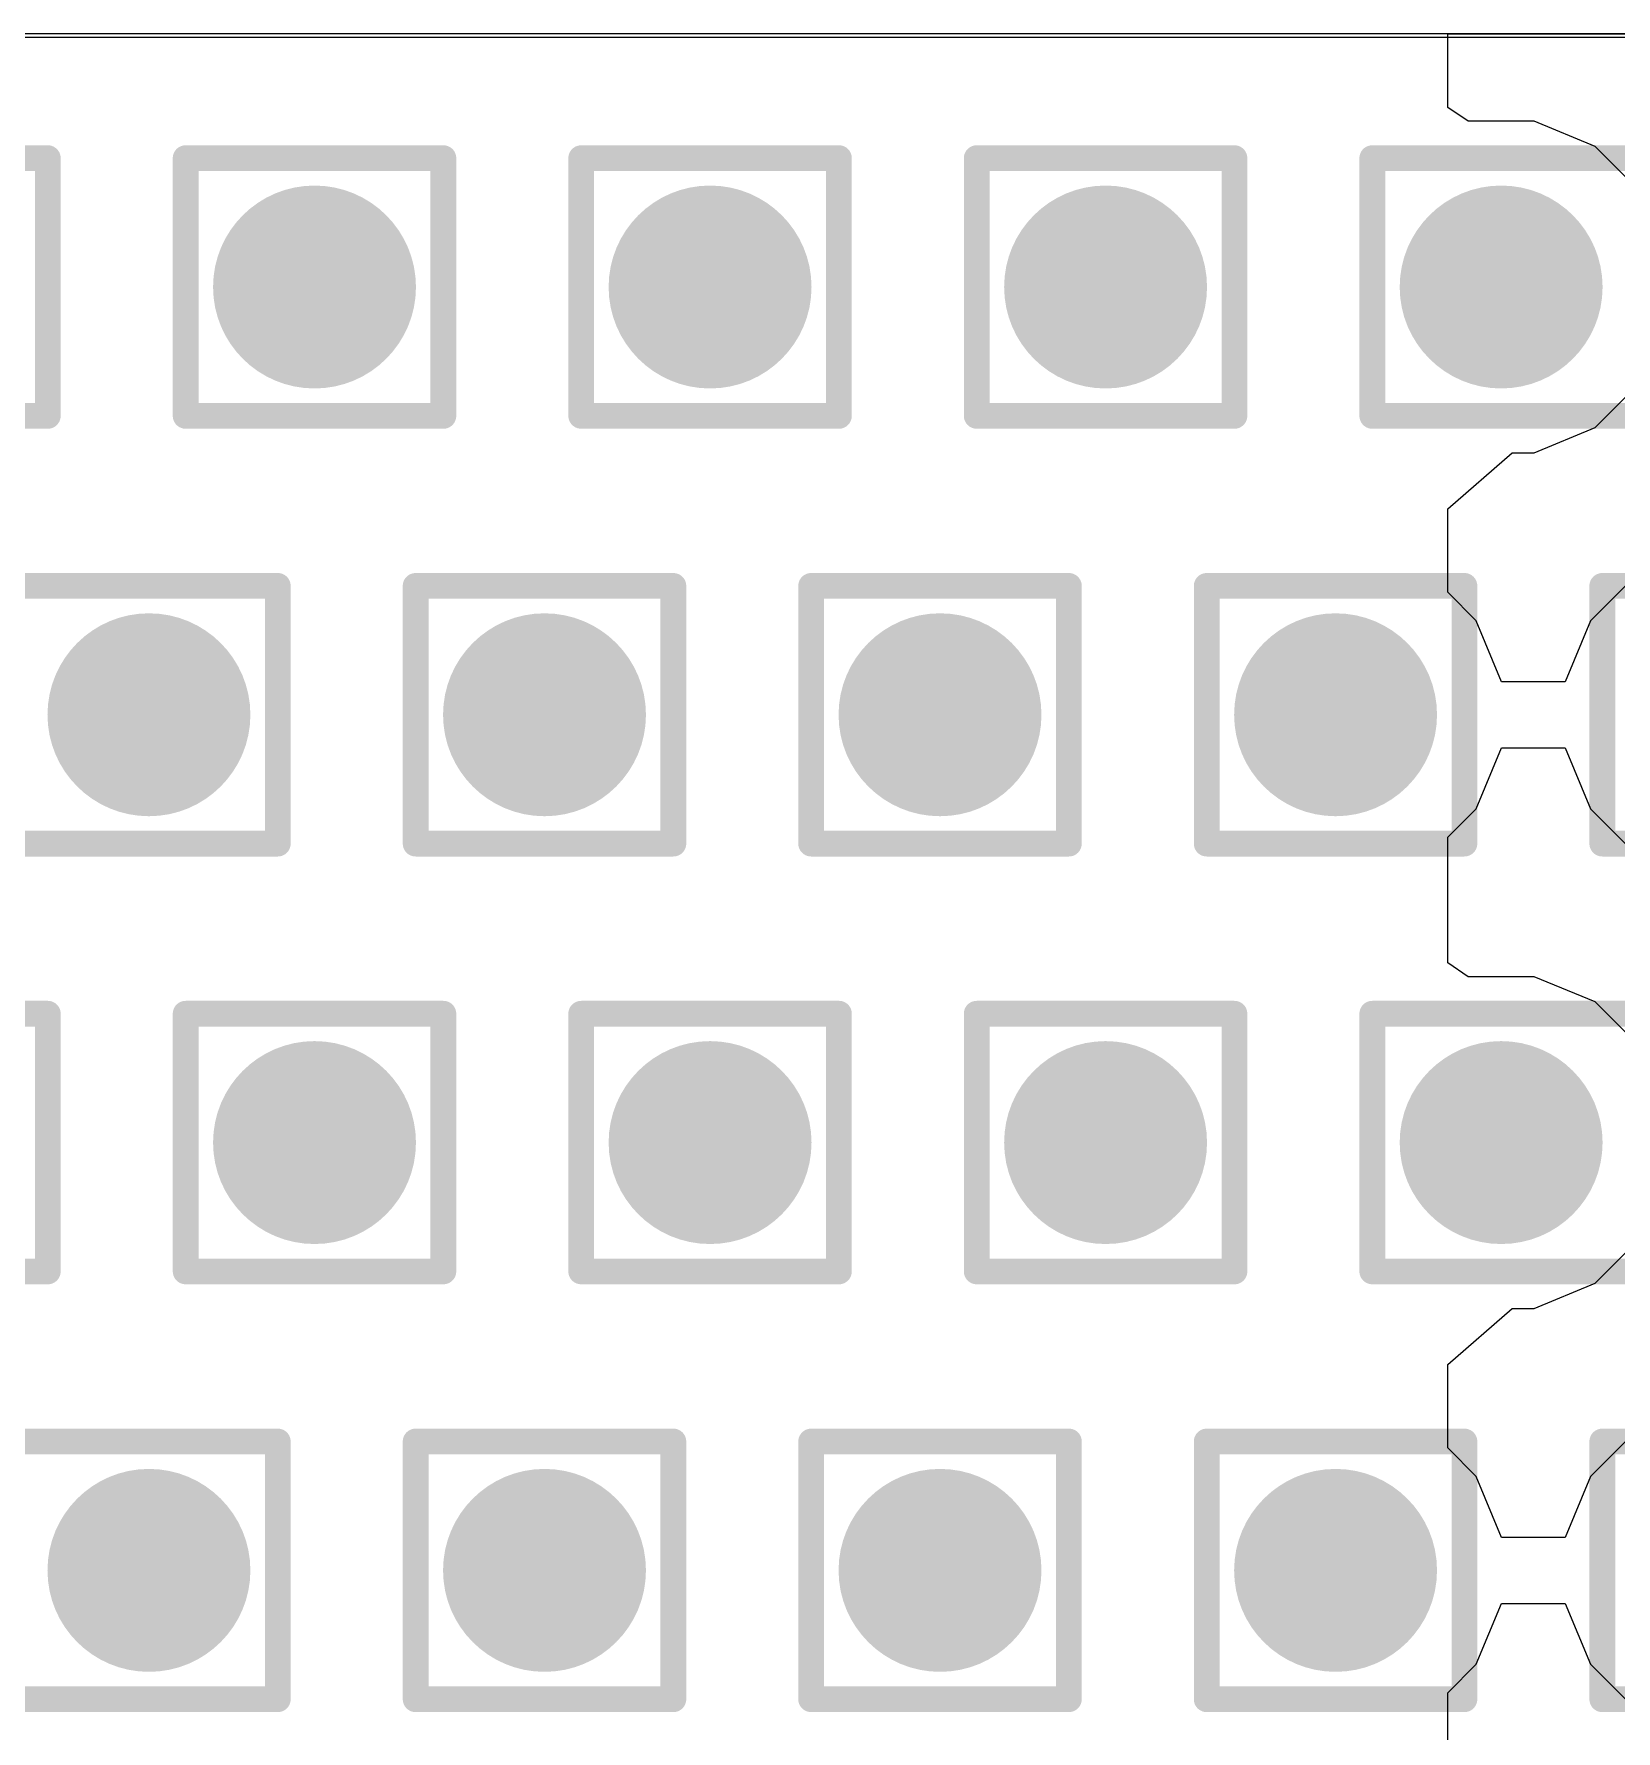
# Model space of a CAD drawing. Header units: inches. Extents: x -12 to 5355, y -7 to 5366.
# Drawn here: x 12.58 to 15.699, y 59.018 to 62.363 of the extents above; entities that cross this region are included whole.
import ezdxf

# ---------------------------------------------------------------- set-up
doc = ezdxf.new("R2010")
doc.units = ezdxf.units.IN
for name, color, linetype in [('BOTTOM LAYER', 5, 'Continuous'), ('Drill Drawing', 1, 'Continuous'), ('GROUND1', 16, 'Continuous'), ('GROUND2', 156, 'Continuous'), ('Multi-Layer', 9, 'Continuous'), ('POWER', 76, 'Continuous'), ('SIGNAL', 90, 'Continuous'), ('TOP LAYER', 1, 'Continuous'), ('Via Holes', 16, 'Continuous')]:
    doc.layers.add(name, color=color, linetype=linetype)

# ---------------------------------------------------------------- blocks, each defined once
blk = doc.blocks.new('FR01_S4_210_DF_41')
at = {"layer": 'Multi-Layer'}
blk.add_line((15.3999, -10.4999), (-19.0246, -10.5), dxfattribs=at)

msp = doc.modelspace()

# ---------------------------------------------------------------- hatches: boundary and pattern name
at = {"layer": 'BOTTOM LAYER'}
h = msp.add_hatch(color=5, dxfattribs=at)
edge = h.paths.add_edge_path()
edge.add_arc((13.1331, 61.8642), 0.2, 0, 360)
h = msp.add_hatch(color=5, dxfattribs=at)
edge = h.paths.add_edge_path()
edge.add_arc((13.9129, 61.8642), 0.2, 0, 360)
h = msp.add_hatch(color=5, dxfattribs=at)
edge = h.paths.add_edge_path()
edge.add_arc((14.6926, 61.8642), 0.2, 0, 360)
h = msp.add_hatch(color=5, dxfattribs=at)
edge = h.paths.add_edge_path()
edge.add_arc((15.4724, 61.8642), 0.2, 0, 360)
h = msp.add_hatch(color=5, dxfattribs=at)
edge = h.paths.add_edge_path()
edge.add_arc((12.8067, 61.021), 0.2, 0, 360)
h = msp.add_hatch(color=5, dxfattribs=at)
edge = h.paths.add_edge_path()
edge.add_arc((13.5865, 61.021), 0.2, 0, 360)
h = msp.add_hatch(color=5, dxfattribs=at)
edge = h.paths.add_edge_path()
edge.add_arc((14.3662, 61.021), 0.2, 0, 360)
h = msp.add_hatch(color=5, dxfattribs=at)
edge = h.paths.add_edge_path()
edge.add_arc((15.146, 61.021), 0.2, 0, 360)
h = msp.add_hatch(color=5, dxfattribs=at)
edge = h.paths.add_edge_path()
edge.add_arc((13.1331, 60.1777), 0.2, 0, 360)
h = msp.add_hatch(color=5, dxfattribs=at)
edge = h.paths.add_edge_path()
edge.add_arc((13.9129, 60.1777), 0.2, 0, 360)
h = msp.add_hatch(color=5, dxfattribs=at)
edge = h.paths.add_edge_path()
edge.add_arc((14.6926, 60.1777), 0.2, 0, 360)
h = msp.add_hatch(color=5, dxfattribs=at)
edge = h.paths.add_edge_path()
edge.add_arc((15.4724, 60.1777), 0.2, 0, 360)
h = msp.add_hatch(color=5, dxfattribs=at)
edge = h.paths.add_edge_path()
edge.add_arc((12.8067, 59.3344), 0.2, 0, 360)
h = msp.add_hatch(color=5, dxfattribs=at)
edge = h.paths.add_edge_path()
edge.add_arc((13.5865, 59.3344), 0.2, 0, 360)
h = msp.add_hatch(color=5, dxfattribs=at)
edge = h.paths.add_edge_path()
edge.add_arc((14.3662, 59.3344), 0.2, 0, 360)
h = msp.add_hatch(color=5, dxfattribs=at)
edge = h.paths.add_edge_path()
edge.add_arc((15.146, 59.3344), 0.2, 0, 360)
at = {"layer": 'GROUND1'}
h = msp.add_hatch(color=16, dxfattribs=at)
edge = h.paths.add_edge_path()
edge.add_arc((13.1331, 61.8642), 0.2, 0, 360)
h = msp.add_hatch(color=16, dxfattribs=at)
edge = h.paths.add_edge_path()
edge.add_arc((13.9129, 61.8642), 0.2, 0, 360)
h = msp.add_hatch(color=16, dxfattribs=at)
edge = h.paths.add_edge_path()
edge.add_arc((14.6926, 61.8642), 0.2, 0, 360)
h = msp.add_hatch(color=16, dxfattribs=at)
edge = h.paths.add_edge_path()
edge.add_arc((15.4724, 61.8642), 0.2, 0, 360)
h = msp.add_hatch(color=16, dxfattribs=at)
edge = h.paths.add_edge_path()
edge.add_arc((12.8067, 61.021), 0.2, 0, 360)
h = msp.add_hatch(color=16, dxfattribs=at)
edge = h.paths.add_edge_path()
edge.add_arc((13.5865, 61.021), 0.2, 0, 360)
h = msp.add_hatch(color=16, dxfattribs=at)
edge = h.paths.add_edge_path()
edge.add_arc((14.3662, 61.021), 0.2, 0, 360)
h = msp.add_hatch(color=16, dxfattribs=at)
edge = h.paths.add_edge_path()
edge.add_arc((15.146, 61.021), 0.2, 0, 360)
h = msp.add_hatch(color=16, dxfattribs=at)
edge = h.paths.add_edge_path()
edge.add_arc((13.1331, 60.1777), 0.2, 0, 360)
h = msp.add_hatch(color=16, dxfattribs=at)
edge = h.paths.add_edge_path()
edge.add_arc((13.9129, 60.1777), 0.2, 0, 360)
h = msp.add_hatch(color=16, dxfattribs=at)
edge = h.paths.add_edge_path()
edge.add_arc((14.6926, 60.1777), 0.2, 0, 360)
h = msp.add_hatch(color=16, dxfattribs=at)
edge = h.paths.add_edge_path()
edge.add_arc((15.4724, 60.1777), 0.2, 0, 360)
h = msp.add_hatch(color=16, dxfattribs=at)
edge = h.paths.add_edge_path()
edge.add_arc((12.8067, 59.3344), 0.2, 0, 360)
h = msp.add_hatch(color=16, dxfattribs=at)
edge = h.paths.add_edge_path()
edge.add_arc((13.5865, 59.3344), 0.2, 0, 360)
h = msp.add_hatch(color=16, dxfattribs=at)
edge = h.paths.add_edge_path()
edge.add_arc((14.3662, 59.3344), 0.2, 0, 360)
h = msp.add_hatch(color=16, dxfattribs=at)
edge = h.paths.add_edge_path()
edge.add_arc((15.146, 59.3344), 0.2, 0, 360)
at = {"layer": 'GROUND2'}
h = msp.add_hatch(color=156, dxfattribs=at)
edge = h.paths.add_edge_path()
edge.add_arc((13.1331, 61.8642), 0.2, 0, 360)
h = msp.add_hatch(color=156, dxfattribs=at)
edge = h.paths.add_edge_path()
edge.add_arc((13.9129, 61.8642), 0.2, 0, 360)
h = msp.add_hatch(color=156, dxfattribs=at)
edge = h.paths.add_edge_path()
edge.add_arc((14.6926, 61.8642), 0.2, 0, 360)
h = msp.add_hatch(color=156, dxfattribs=at)
edge = h.paths.add_edge_path()
edge.add_arc((15.4724, 61.8642), 0.2, 0, 360)
h = msp.add_hatch(color=156, dxfattribs=at)
edge = h.paths.add_edge_path()
edge.add_arc((12.8067, 61.021), 0.2, 0, 360)
h = msp.add_hatch(color=156, dxfattribs=at)
edge = h.paths.add_edge_path()
edge.add_arc((13.5865, 61.021), 0.2, 0, 360)
h = msp.add_hatch(color=156, dxfattribs=at)
edge = h.paths.add_edge_path()
edge.add_arc((14.3662, 61.021), 0.2, 0, 360)
h = msp.add_hatch(color=156, dxfattribs=at)
edge = h.paths.add_edge_path()
edge.add_arc((15.146, 61.021), 0.2, 0, 360)
h = msp.add_hatch(color=156, dxfattribs=at)
edge = h.paths.add_edge_path()
edge.add_arc((13.1331, 60.1777), 0.2, 0, 360)
h = msp.add_hatch(color=156, dxfattribs=at)
edge = h.paths.add_edge_path()
edge.add_arc((13.9129, 60.1777), 0.2, 0, 360)
h = msp.add_hatch(color=156, dxfattribs=at)
edge = h.paths.add_edge_path()
edge.add_arc((14.6926, 60.1777), 0.2, 0, 360)
h = msp.add_hatch(color=156, dxfattribs=at)
edge = h.paths.add_edge_path()
edge.add_arc((15.4724, 60.1777), 0.2, 0, 360)
h = msp.add_hatch(color=156, dxfattribs=at)
edge = h.paths.add_edge_path()
edge.add_arc((12.8067, 59.3344), 0.2, 0, 360)
h = msp.add_hatch(color=156, dxfattribs=at)
edge = h.paths.add_edge_path()
edge.add_arc((13.5865, 59.3344), 0.2, 0, 360)
h = msp.add_hatch(color=156, dxfattribs=at)
edge = h.paths.add_edge_path()
edge.add_arc((14.3662, 59.3344), 0.2, 0, 360)
h = msp.add_hatch(color=156, dxfattribs=at)
edge = h.paths.add_edge_path()
edge.add_arc((15.146, 59.3344), 0.2, 0, 360)
at = {"layer": 'POWER'}
h = msp.add_hatch(color=76, dxfattribs=at)
edge = h.paths.add_edge_path()
edge.add_arc((13.1331, 61.8642), 0.2, 0, 360)
h = msp.add_hatch(color=76, dxfattribs=at)
edge = h.paths.add_edge_path()
edge.add_arc((13.9129, 61.8642), 0.2, 0, 360)
h = msp.add_hatch(color=76, dxfattribs=at)
edge = h.paths.add_edge_path()
edge.add_arc((14.6926, 61.8642), 0.2, 0, 360)
h = msp.add_hatch(color=76, dxfattribs=at)
edge = h.paths.add_edge_path()
edge.add_arc((15.4724, 61.8642), 0.2, 0, 360)
h = msp.add_hatch(color=76, dxfattribs=at)
edge = h.paths.add_edge_path()
edge.add_arc((12.8067, 61.021), 0.2, 0, 360)
h = msp.add_hatch(color=76, dxfattribs=at)
edge = h.paths.add_edge_path()
edge.add_arc((13.5865, 61.021), 0.2, 0, 360)
h = msp.add_hatch(color=76, dxfattribs=at)
edge = h.paths.add_edge_path()
edge.add_arc((14.3662, 61.021), 0.2, 0, 360)
h = msp.add_hatch(color=76, dxfattribs=at)
edge = h.paths.add_edge_path()
edge.add_arc((15.146, 61.021), 0.2, 0, 360)
h = msp.add_hatch(color=76, dxfattribs=at)
edge = h.paths.add_edge_path()
edge.add_arc((13.1331, 60.1777), 0.2, 0, 360)
h = msp.add_hatch(color=76, dxfattribs=at)
edge = h.paths.add_edge_path()
edge.add_arc((13.9129, 60.1777), 0.2, 0, 360)
h = msp.add_hatch(color=76, dxfattribs=at)
edge = h.paths.add_edge_path()
edge.add_arc((14.6926, 60.1777), 0.2, 0, 360)
h = msp.add_hatch(color=76, dxfattribs=at)
edge = h.paths.add_edge_path()
edge.add_arc((15.4724, 60.1777), 0.2, 0, 360)
h = msp.add_hatch(color=76, dxfattribs=at)
edge = h.paths.add_edge_path()
edge.add_arc((12.8067, 59.3344), 0.2, 0, 360)
h = msp.add_hatch(color=76, dxfattribs=at)
edge = h.paths.add_edge_path()
edge.add_arc((13.5865, 59.3344), 0.2, 0, 360)
h = msp.add_hatch(color=76, dxfattribs=at)
edge = h.paths.add_edge_path()
edge.add_arc((14.3662, 59.3344), 0.2, 0, 360)
h = msp.add_hatch(color=76, dxfattribs=at)
edge = h.paths.add_edge_path()
edge.add_arc((15.146, 59.3344), 0.2, 0, 360)
at = {"layer": 'SIGNAL'}
h = msp.add_hatch(color=90, dxfattribs=at)
edge = h.paths.add_edge_path()
edge.add_arc((13.1331, 61.8642), 0.2, 0, 360)
h = msp.add_hatch(color=90, dxfattribs=at)
edge = h.paths.add_edge_path()
edge.add_arc((13.9129, 61.8642), 0.2, 0, 360)
h = msp.add_hatch(color=90, dxfattribs=at)
edge = h.paths.add_edge_path()
edge.add_arc((14.6926, 61.8642), 0.2, 0, 360)
h = msp.add_hatch(color=90, dxfattribs=at)
edge = h.paths.add_edge_path()
edge.add_arc((15.4724, 61.8642), 0.2, 0, 360)
h = msp.add_hatch(color=90, dxfattribs=at)
edge = h.paths.add_edge_path()
edge.add_arc((12.8067, 61.021), 0.2, 0, 360)
h = msp.add_hatch(color=90, dxfattribs=at)
edge = h.paths.add_edge_path()
edge.add_arc((13.5865, 61.021), 0.2, 0, 360)
h = msp.add_hatch(color=90, dxfattribs=at)
edge = h.paths.add_edge_path()
edge.add_arc((14.3662, 61.021), 0.2, 0, 360)
h = msp.add_hatch(color=90, dxfattribs=at)
edge = h.paths.add_edge_path()
edge.add_arc((15.146, 61.021), 0.2, 0, 360)
h = msp.add_hatch(color=90, dxfattribs=at)
edge = h.paths.add_edge_path()
edge.add_arc((13.1331, 60.1777), 0.2, 0, 360)
h = msp.add_hatch(color=90, dxfattribs=at)
edge = h.paths.add_edge_path()
edge.add_arc((13.9129, 60.1777), 0.2, 0, 360)
h = msp.add_hatch(color=90, dxfattribs=at)
edge = h.paths.add_edge_path()
edge.add_arc((14.6926, 60.1777), 0.2, 0, 360)
h = msp.add_hatch(color=90, dxfattribs=at)
edge = h.paths.add_edge_path()
edge.add_arc((15.4724, 60.1777), 0.2, 0, 360)
h = msp.add_hatch(color=90, dxfattribs=at)
edge = h.paths.add_edge_path()
edge.add_arc((12.8067, 59.3344), 0.2, 0, 360)
h = msp.add_hatch(color=90, dxfattribs=at)
edge = h.paths.add_edge_path()
edge.add_arc((13.5865, 59.3344), 0.2, 0, 360)
h = msp.add_hatch(color=90, dxfattribs=at)
edge = h.paths.add_edge_path()
edge.add_arc((14.3662, 59.3344), 0.2, 0, 360)
h = msp.add_hatch(color=90, dxfattribs=at)
edge = h.paths.add_edge_path()
edge.add_arc((15.146, 59.3344), 0.2, 0, 360)
at = {"layer": 'TOP LAYER'}
h = msp.add_hatch(color=1, dxfattribs=at)
edge = h.paths.add_edge_path()
edge.add_arc((13.1331, 61.8642), 0.2, 0, 360)
h = msp.add_hatch(color=1, dxfattribs=at)
edge = h.paths.add_edge_path()
edge.add_arc((13.9129, 61.8642), 0.2, 0, 360)
h = msp.add_hatch(color=1, dxfattribs=at)
edge = h.paths.add_edge_path()
edge.add_arc((14.6926, 61.8642), 0.2, 0, 360)
h = msp.add_hatch(color=1, dxfattribs=at)
edge = h.paths.add_edge_path()
edge.add_arc((15.4724, 61.8642), 0.2, 0, 360)
h = msp.add_hatch(color=1, dxfattribs=at)
edge = h.paths.add_edge_path()
edge.add_arc((12.8067, 61.021), 0.2, 0, 360)
h = msp.add_hatch(color=1, dxfattribs=at)
edge = h.paths.add_edge_path()
edge.add_arc((13.5865, 61.021), 0.2, 0, 360)
h = msp.add_hatch(color=1, dxfattribs=at)
edge = h.paths.add_edge_path()
edge.add_arc((14.3662, 61.021), 0.2, 0, 360)
h = msp.add_hatch(color=1, dxfattribs=at)
edge = h.paths.add_edge_path()
edge.add_arc((15.146, 61.021), 0.2, 0, 360)
h = msp.add_hatch(color=1, dxfattribs=at)
edge = h.paths.add_edge_path()
edge.add_arc((13.1331, 60.1777), 0.2, 0, 360)
h = msp.add_hatch(color=1, dxfattribs=at)
edge = h.paths.add_edge_path()
edge.add_arc((13.9129, 60.1777), 0.2, 0, 360)
h = msp.add_hatch(color=1, dxfattribs=at)
edge = h.paths.add_edge_path()
edge.add_arc((14.6926, 60.1777), 0.2, 0, 360)
h = msp.add_hatch(color=1, dxfattribs=at)
edge = h.paths.add_edge_path()
edge.add_arc((15.4724, 60.1777), 0.2, 0, 360)
h = msp.add_hatch(color=1, dxfattribs=at)
edge = h.paths.add_edge_path()
edge.add_arc((12.8067, 59.3344), 0.2, 0, 360)
h = msp.add_hatch(color=1, dxfattribs=at)
edge = h.paths.add_edge_path()
edge.add_arc((13.5865, 59.3344), 0.2, 0, 360)
h = msp.add_hatch(color=1, dxfattribs=at)
edge = h.paths.add_edge_path()
edge.add_arc((14.3662, 59.3344), 0.2, 0, 360)
h = msp.add_hatch(color=1, dxfattribs=at)
edge = h.paths.add_edge_path()
edge.add_arc((15.146, 59.3344), 0.2, 0, 360)
at = {"layer": 'Via Holes'}
h = msp.add_hatch(color=7, dxfattribs=at)
edge = h.paths.add_edge_path()
edge.add_arc((13.1331, 61.8642), 0.1, 0, 360)
h = msp.add_hatch(color=7, dxfattribs=at)
edge = h.paths.add_edge_path()
edge.add_arc((13.9129, 61.8642), 0.1, 0, 360)
h = msp.add_hatch(color=7, dxfattribs=at)
edge = h.paths.add_edge_path()
edge.add_arc((14.6926, 61.8642), 0.1, 0, 360)
h = msp.add_hatch(color=7, dxfattribs=at)
edge = h.paths.add_edge_path()
edge.add_arc((15.4724, 61.8642), 0.1, 0, 360)
h = msp.add_hatch(color=7, dxfattribs=at)
edge = h.paths.add_edge_path()
edge.add_arc((12.8067, 61.021), 0.1, 0, 360)
h = msp.add_hatch(color=7, dxfattribs=at)
edge = h.paths.add_edge_path()
edge.add_arc((13.5865, 61.021), 0.1, 0, 360)
h = msp.add_hatch(color=7, dxfattribs=at)
edge = h.paths.add_edge_path()
edge.add_arc((14.3662, 61.021), 0.1, 0, 360)
h = msp.add_hatch(color=7, dxfattribs=at)
edge = h.paths.add_edge_path()
edge.add_arc((15.146, 61.021), 0.1, 0, 360)
h = msp.add_hatch(color=7, dxfattribs=at)
edge = h.paths.add_edge_path()
edge.add_arc((13.1331, 60.1777), 0.1, 0, 360)
h = msp.add_hatch(color=7, dxfattribs=at)
edge = h.paths.add_edge_path()
edge.add_arc((13.9129, 60.1777), 0.1, 0, 360)
h = msp.add_hatch(color=7, dxfattribs=at)
edge = h.paths.add_edge_path()
edge.add_arc((14.6926, 60.1777), 0.1, 0, 360)
h = msp.add_hatch(color=7, dxfattribs=at)
edge = h.paths.add_edge_path()
edge.add_arc((15.4724, 60.1777), 0.1, 0, 360)
h = msp.add_hatch(color=7, dxfattribs=at)
edge = h.paths.add_edge_path()
edge.add_arc((12.8067, 59.3344), 0.1, 0, 360)
h = msp.add_hatch(color=7, dxfattribs=at)
edge = h.paths.add_edge_path()
edge.add_arc((13.5865, 59.3344), 0.1, 0, 360)
h = msp.add_hatch(color=7, dxfattribs=at)
edge = h.paths.add_edge_path()
edge.add_arc((14.3662, 59.3344), 0.1, 0, 360)
h = msp.add_hatch(color=7, dxfattribs=at)
edge = h.paths.add_edge_path()
edge.add_arc((15.146, 59.3344), 0.1, 0, 360)

# ---------------------------------------------------------------- linework, layer by layer
at = {"layer": 'BOTTOM LAYER'}
msp.add_line((0.259, 62.357), (34.8692, 62.357), dxfattribs=at)
at = {"layer": 'Drill Drawing'}
for points in [[(12.0993, 62.1182, 0.0508, 0.0508, 0), (12.6073, 62.1182, 0.0508, 0.0508, 0)], [(12.6073, 61.6102, 0.0508, 0.0508, 0), (12.6073, 62.1182, 0.0508, 0.0508, 0)], [(12.8791, 62.1182, 0.0508, 0.0508, 0), (13.3871, 62.1182, 0.0508, 0.0508, 0)], [(12.8791, 61.6102, 0.0508, 0.0508, 0), (12.8791, 62.1182, 0.0508, 0.0508, 0)], [(13.3871, 61.6102, 0.0508, 0.0508, 0), (13.3871, 62.1182, 0.0508, 0.0508, 0)], [(13.6588, 62.1182, 0.0508, 0.0508, 0), (14.1669, 62.1182, 0.0508, 0.0508, 0)], [(13.6588, 61.6102, 0.0508, 0.0508, 0), (13.6588, 62.1182, 0.0508, 0.0508, 0)], [(14.1669, 61.6102, 0.0508, 0.0508, 0), (14.1669, 62.1182, 0.0508, 0.0508, 0)], [(14.4386, 62.1182, 0.0508, 0.0508, 0), (14.9466, 62.1182, 0.0508, 0.0508, 0)], [(14.4386, 61.6102, 0.0508, 0.0508, 0), (14.4386, 62.1182, 0.0508, 0.0508, 0)], [(14.9466, 61.6102, 0.0508, 0.0508, 0), (14.9466, 62.1182, 0.0508, 0.0508, 0)], [(15.2184, 62.1182, 0.0508, 0.0508, 0), (15.7264, 62.1182, 0.0508, 0.0508, 0)], [(15.2184, 61.6102, 0.0508, 0.0508, 0), (15.2184, 62.1182, 0.0508, 0.0508, 0)], [(12.0993, 61.6102, 0.0508, 0.0508, 0), (12.6073, 61.6102, 0.0508, 0.0508, 0)], [(12.8791, 61.6102, 0.0508, 0.0508, 0), (13.3871, 61.6102, 0.0508, 0.0508, 0)], [(13.6588, 61.6102, 0.0508, 0.0508, 0), (14.1669, 61.6102, 0.0508, 0.0508, 0)], [(14.4386, 61.6102, 0.0508, 0.0508, 0), (14.9466, 61.6102, 0.0508, 0.0508, 0)], [(15.2184, 61.6102, 0.0508, 0.0508, 0), (15.7264, 61.6102, 0.0508, 0.0508, 0)], [(12.5527, 61.275, 0.0508, 0.0508, 0), (13.0607, 61.275, 0.0508, 0.0508, 0)], [(13.0607, 60.767, 0.0508, 0.0508, 0), (13.0607, 61.275, 0.0508, 0.0508, 0)], [(13.3325, 61.275, 0.0508, 0.0508, 0), (13.8405, 61.275, 0.0508, 0.0508, 0)], [(13.3325, 60.767, 0.0508, 0.0508, 0), (13.3325, 61.275, 0.0508, 0.0508, 0)], [(13.8405, 60.767, 0.0508, 0.0508, 0), (13.8405, 61.275, 0.0508, 0.0508, 0)], [(14.1122, 61.275, 0.0508, 0.0508, 0), (14.6202, 61.275, 0.0508, 0.0508, 0)], [(14.1122, 60.767, 0.0508, 0.0508, 0), (14.1122, 61.275, 0.0508, 0.0508, 0)], [(14.6202, 60.767, 0.0508, 0.0508, 0), (14.6202, 61.275, 0.0508, 0.0508, 0)], [(14.892, 61.275, 0.0508, 0.0508, 0), (15.4, 61.275, 0.0508, 0.0508, 0)], [(14.892, 60.767, 0.0508, 0.0508, 0), (14.892, 61.275, 0.0508, 0.0508, 0)], [(15.4, 60.767, 0.0508, 0.0508, 0), (15.4, 61.275, 0.0508, 0.0508, 0)], [(15.6718, 61.275, 0.0508, 0.0508, 0), (16.1798, 61.275, 0.0508, 0.0508, 0)], [(15.6718, 60.767, 0.0508, 0.0508, 0), (15.6718, 61.275, 0.0508, 0.0508, 0)], [(12.5527, 60.767, 0.0508, 0.0508, 0), (13.0607, 60.767, 0.0508, 0.0508, 0)], [(13.3325, 60.767, 0.0508, 0.0508, 0), (13.8405, 60.767, 0.0508, 0.0508, 0)], [(14.1122, 60.767, 0.0508, 0.0508, 0), (14.6202, 60.767, 0.0508, 0.0508, 0)], [(14.892, 60.767, 0.0508, 0.0508, 0), (15.4, 60.767, 0.0508, 0.0508, 0)], [(15.6718, 60.767, 0.0508, 0.0508, 0), (16.1798, 60.767, 0.0508, 0.0508, 0)], [(12.0993, 60.4317, 0.0508, 0.0508, 0), (12.6073, 60.4317, 0.0508, 0.0508, 0)], [(12.6073, 59.9237, 0.0508, 0.0508, 0), (12.6073, 60.4317, 0.0508, 0.0508, 0)], [(12.8791, 60.4317, 0.0508, 0.0508, 0), (13.3871, 60.4317, 0.0508, 0.0508, 0)], [(12.8791, 59.9237, 0.0508, 0.0508, 0), (12.8791, 60.4317, 0.0508, 0.0508, 0)], [(13.3871, 59.9237, 0.0508, 0.0508, 0), (13.3871, 60.4317, 0.0508, 0.0508, 0)], [(13.6588, 60.4317, 0.0508, 0.0508, 0), (14.1669, 60.4317, 0.0508, 0.0508, 0)], [(13.6588, 59.9237, 0.0508, 0.0508, 0), (13.6588, 60.4317, 0.0508, 0.0508, 0)], [(14.1669, 59.9237, 0.0508, 0.0508, 0), (14.1669, 60.4317, 0.0508, 0.0508, 0)], [(14.4386, 60.4317, 0.0508, 0.0508, 0), (14.9466, 60.4317, 0.0508, 0.0508, 0)], [(14.4386, 59.9237, 0.0508, 0.0508, 0), (14.4386, 60.4317, 0.0508, 0.0508, 0)], [(14.9466, 59.9237, 0.0508, 0.0508, 0), (14.9466, 60.4317, 0.0508, 0.0508, 0)], [(15.2184, 60.4317, 0.0508, 0.0508, 0), (15.7264, 60.4317, 0.0508, 0.0508, 0)], [(15.2184, 59.9237, 0.0508, 0.0508, 0), (15.2184, 60.4317, 0.0508, 0.0508, 0)], [(12.0993, 59.9237, 0.0508, 0.0508, 0), (12.6073, 59.9237, 0.0508, 0.0508, 0)], [(12.8791, 59.9237, 0.0508, 0.0508, 0), (13.3871, 59.9237, 0.0508, 0.0508, 0)], [(13.6588, 59.9237, 0.0508, 0.0508, 0), (14.1669, 59.9237, 0.0508, 0.0508, 0)], [(14.4386, 59.9237, 0.0508, 0.0508, 0), (14.9466, 59.9237, 0.0508, 0.0508, 0)], [(15.2184, 59.9237, 0.0508, 0.0508, 0), (15.7264, 59.9237, 0.0508, 0.0508, 0)], [(12.5527, 59.5884, 0.0508, 0.0508, 0), (13.0607, 59.5884, 0.0508, 0.0508, 0)], [(13.0607, 59.0804, 0.0508, 0.0508, 0), (13.0607, 59.5884, 0.0508, 0.0508, 0)], [(13.3325, 59.5884, 0.0508, 0.0508, 0), (13.8405, 59.5884, 0.0508, 0.0508, 0)], [(13.3325, 59.0804, 0.0508, 0.0508, 0), (13.3325, 59.5884, 0.0508, 0.0508, 0)], [(13.8405, 59.0804, 0.0508, 0.0508, 0), (13.8405, 59.5884, 0.0508, 0.0508, 0)], [(14.1122, 59.5884, 0.0508, 0.0508, 0), (14.6202, 59.5884, 0.0508, 0.0508, 0)], [(14.1122, 59.0804, 0.0508, 0.0508, 0), (14.1122, 59.5884, 0.0508, 0.0508, 0)], [(14.6202, 59.0804, 0.0508, 0.0508, 0), (14.6202, 59.5884, 0.0508, 0.0508, 0)], [(14.892, 59.5884, 0.0508, 0.0508, 0), (15.4, 59.5884, 0.0508, 0.0508, 0)], [(14.892, 59.0804, 0.0508, 0.0508, 0), (14.892, 59.5884, 0.0508, 0.0508, 0)], [(15.4, 59.0804, 0.0508, 0.0508, 0), (15.4, 59.5884, 0.0508, 0.0508, 0)], [(15.6718, 59.5884, 0.0508, 0.0508, 0), (16.1798, 59.5884, 0.0508, 0.0508, 0)], [(15.6718, 59.0804, 0.0508, 0.0508, 0), (15.6718, 59.5884, 0.0508, 0.0508, 0)], [(12.5527, 59.0804, 0.0508, 0.0508, 0), (13.0607, 59.0804, 0.0508, 0.0508, 0)], [(13.3325, 59.0804, 0.0508, 0.0508, 0), (13.8405, 59.0804, 0.0508, 0.0508, 0)], [(14.1122, 59.0804, 0.0508, 0.0508, 0), (14.6202, 59.0804, 0.0508, 0.0508, 0)], [(14.892, 59.0804, 0.0508, 0.0508, 0), (15.4, 59.0804, 0.0508, 0.0508, 0)], [(15.6718, 59.0804, 0.0508, 0.0508, 0), (16.1798, 59.0804, 0.0508, 0.0508, 0)]]:
    msp.add_lwpolyline(points, format="xyseb", dxfattribs=at)
for points in [[(12.5946, 62.1182, 0.0254, 0.0254, 1), (12.62, 62.1182, 0.0254, 0.0254, 1)], [(12.5946, 62.1182, 0.0254, 0.0254, 1), (12.62, 62.1182, 0.0254, 0.0254, 1)], [(12.8664, 62.1182, 0.0254, 0.0254, 1), (12.8918, 62.1182, 0.0254, 0.0254, 1)], [(12.8664, 62.1182, 0.0254, 0.0254, 1), (12.8918, 62.1182, 0.0254, 0.0254, 1)], [(13.3744, 62.1182, 0.0254, 0.0254, 1), (13.3998, 62.1182, 0.0254, 0.0254, 1)], [(13.3744, 62.1182, 0.0254, 0.0254, 1), (13.3998, 62.1182, 0.0254, 0.0254, 1)], [(13.6462, 62.1182, 0.0254, 0.0254, 1), (13.6715, 62.1182, 0.0254, 0.0254, 1)], [(13.6462, 62.1182, 0.0254, 0.0254, 1), (13.6715, 62.1182, 0.0254, 0.0254, 1)], [(14.1541, 62.1182, 0.0254, 0.0254, 1), (14.1796, 62.1182, 0.0254, 0.0254, 1)], [(14.1541, 62.1182, 0.0254, 0.0254, 1), (14.1796, 62.1182, 0.0254, 0.0254, 1)], [(14.4259, 62.1182, 0.0254, 0.0254, 1), (14.4513, 62.1182, 0.0254, 0.0254, 1)], [(14.4259, 62.1182, 0.0254, 0.0254, 1), (14.4513, 62.1182, 0.0254, 0.0254, 1)], [(14.9339, 62.1182, 0.0254, 0.0254, 1), (14.9593, 62.1182, 0.0254, 0.0254, 1)], [(14.9339, 62.1182, 0.0254, 0.0254, 1), (14.9593, 62.1182, 0.0254, 0.0254, 1)], [(15.2057, 62.1182, 0.0254, 0.0254, 1), (15.2311, 62.1182, 0.0254, 0.0254, 1)], [(15.2057, 62.1182, 0.0254, 0.0254, 1), (15.2311, 62.1182, 0.0254, 0.0254, 1)], [(12.5946, 61.6102, 0.0254, 0.0254, 1), (12.62, 61.6102, 0.0254, 0.0254, 1)], [(12.5946, 61.6102, 0.0254, 0.0254, 1), (12.62, 61.6102, 0.0254, 0.0254, 1)], [(12.8664, 61.6102, 0.0254, 0.0254, 1), (12.8918, 61.6102, 0.0254, 0.0254, 1)], [(12.8664, 61.6102, 0.0254, 0.0254, 1), (12.8918, 61.6102, 0.0254, 0.0254, 1)], [(13.3744, 61.6102, 0.0254, 0.0254, 1), (13.3998, 61.6102, 0.0254, 0.0254, 1)], [(13.3744, 61.6102, 0.0254, 0.0254, 1), (13.3998, 61.6102, 0.0254, 0.0254, 1)], [(13.6462, 61.6102, 0.0254, 0.0254, 1), (13.6715, 61.6102, 0.0254, 0.0254, 1)], [(13.6462, 61.6102, 0.0254, 0.0254, 1), (13.6715, 61.6102, 0.0254, 0.0254, 1)], [(14.1541, 61.6102, 0.0254, 0.0254, 1), (14.1796, 61.6102, 0.0254, 0.0254, 1)], [(14.1541, 61.6102, 0.0254, 0.0254, 1), (14.1796, 61.6102, 0.0254, 0.0254, 1)], [(14.4259, 61.6102, 0.0254, 0.0254, 1), (14.4513, 61.6102, 0.0254, 0.0254, 1)], [(14.4259, 61.6102, 0.0254, 0.0254, 1), (14.4513, 61.6102, 0.0254, 0.0254, 1)], [(14.9339, 61.6102, 0.0254, 0.0254, 1), (14.9593, 61.6102, 0.0254, 0.0254, 1)], [(14.9339, 61.6102, 0.0254, 0.0254, 1), (14.9593, 61.6102, 0.0254, 0.0254, 1)], [(15.2057, 61.6102, 0.0254, 0.0254, 1), (15.2311, 61.6102, 0.0254, 0.0254, 1)], [(15.2057, 61.6102, 0.0254, 0.0254, 1), (15.2311, 61.6102, 0.0254, 0.0254, 1)], [(13.048, 61.275, 0.0254, 0.0254, 1), (13.0734, 61.275, 0.0254, 0.0254, 1)], [(13.048, 61.275, 0.0254, 0.0254, 1), (13.0734, 61.275, 0.0254, 0.0254, 1)], [(13.3198, 61.275, 0.0254, 0.0254, 1), (13.3452, 61.275, 0.0254, 0.0254, 1)], [(13.3198, 61.275, 0.0254, 0.0254, 1), (13.3452, 61.275, 0.0254, 0.0254, 1)], [(13.8278, 61.275, 0.0254, 0.0254, 1), (13.8532, 61.275, 0.0254, 0.0254, 1)], [(13.8278, 61.275, 0.0254, 0.0254, 1), (13.8532, 61.275, 0.0254, 0.0254, 1)], [(14.0995, 61.275, 0.0254, 0.0254, 1), (14.1249, 61.275, 0.0254, 0.0254, 1)], [(14.0995, 61.275, 0.0254, 0.0254, 1), (14.1249, 61.275, 0.0254, 0.0254, 1)], [(14.6075, 61.275, 0.0254, 0.0254, 1), (14.6329, 61.275, 0.0254, 0.0254, 1)], [(14.6075, 61.275, 0.0254, 0.0254, 1), (14.6329, 61.275, 0.0254, 0.0254, 1)], [(14.8793, 61.275, 0.0254, 0.0254, 1), (14.9047, 61.275, 0.0254, 0.0254, 1)], [(14.8793, 61.275, 0.0254, 0.0254, 1), (14.9047, 61.275, 0.0254, 0.0254, 1)], [(15.3873, 61.275, 0.0254, 0.0254, 1), (15.4127, 61.275, 0.0254, 0.0254, 1)], [(15.3873, 61.275, 0.0254, 0.0254, 1), (15.4127, 61.275, 0.0254, 0.0254, 1)], [(15.6591, 61.275, 0.0254, 0.0254, 1), (15.6845, 61.275, 0.0254, 0.0254, 1)], [(15.6591, 61.275, 0.0254, 0.0254, 1), (15.6845, 61.275, 0.0254, 0.0254, 1)], [(13.048, 60.767, 0.0254, 0.0254, 1), (13.0734, 60.767, 0.0254, 0.0254, 1)], [(13.048, 60.767, 0.0254, 0.0254, 1), (13.0734, 60.767, 0.0254, 0.0254, 1)], [(13.3198, 60.767, 0.0254, 0.0254, 1), (13.3452, 60.767, 0.0254, 0.0254, 1)], [(13.3198, 60.767, 0.0254, 0.0254, 1), (13.3452, 60.767, 0.0254, 0.0254, 1)], [(13.8278, 60.767, 0.0254, 0.0254, 1), (13.8532, 60.767, 0.0254, 0.0254, 1)], [(13.8278, 60.767, 0.0254, 0.0254, 1), (13.8532, 60.767, 0.0254, 0.0254, 1)], [(14.0995, 60.767, 0.0254, 0.0254, 1), (14.1249, 60.767, 0.0254, 0.0254, 1)], [(14.0995, 60.767, 0.0254, 0.0254, 1), (14.1249, 60.767, 0.0254, 0.0254, 1)], [(14.6075, 60.767, 0.0254, 0.0254, 1), (14.6329, 60.767, 0.0254, 0.0254, 1)], [(14.6075, 60.767, 0.0254, 0.0254, 1), (14.6329, 60.767, 0.0254, 0.0254, 1)], [(14.8793, 60.767, 0.0254, 0.0254, 1), (14.9047, 60.767, 0.0254, 0.0254, 1)], [(14.8793, 60.767, 0.0254, 0.0254, 1), (14.9047, 60.767, 0.0254, 0.0254, 1)], [(15.3873, 60.767, 0.0254, 0.0254, 1), (15.4127, 60.767, 0.0254, 0.0254, 1)], [(15.3873, 60.767, 0.0254, 0.0254, 1), (15.4127, 60.767, 0.0254, 0.0254, 1)], [(15.6591, 60.767, 0.0254, 0.0254, 1), (15.6845, 60.767, 0.0254, 0.0254, 1)], [(15.6591, 60.767, 0.0254, 0.0254, 1), (15.6845, 60.767, 0.0254, 0.0254, 1)], [(12.5946, 60.4317, 0.0254, 0.0254, 1), (12.62, 60.4317, 0.0254, 0.0254, 1)], [(12.5946, 60.4317, 0.0254, 0.0254, 1), (12.62, 60.4317, 0.0254, 0.0254, 1)], [(12.8664, 60.4317, 0.0254, 0.0254, 1), (12.8918, 60.4317, 0.0254, 0.0254, 1)], [(12.8664, 60.4317, 0.0254, 0.0254, 1), (12.8918, 60.4317, 0.0254, 0.0254, 1)], [(13.3744, 60.4317, 0.0254, 0.0254, 1), (13.3998, 60.4317, 0.0254, 0.0254, 1)], [(13.3744, 60.4317, 0.0254, 0.0254, 1), (13.3998, 60.4317, 0.0254, 0.0254, 1)], [(13.6462, 60.4317, 0.0254, 0.0254, 1), (13.6715, 60.4317, 0.0254, 0.0254, 1)], [(13.6462, 60.4317, 0.0254, 0.0254, 1), (13.6715, 60.4317, 0.0254, 0.0254, 1)], [(14.1541, 60.4317, 0.0254, 0.0254, 1), (14.1796, 60.4317, 0.0254, 0.0254, 1)], [(14.1541, 60.4317, 0.0254, 0.0254, 1), (14.1796, 60.4317, 0.0254, 0.0254, 1)], [(14.4259, 60.4317, 0.0254, 0.0254, 1), (14.4513, 60.4317, 0.0254, 0.0254, 1)], [(14.4259, 60.4317, 0.0254, 0.0254, 1), (14.4513, 60.4317, 0.0254, 0.0254, 1)], [(14.9339, 60.4317, 0.0254, 0.0254, 1), (14.9593, 60.4317, 0.0254, 0.0254, 1)], [(14.9339, 60.4317, 0.0254, 0.0254, 1), (14.9593, 60.4317, 0.0254, 0.0254, 1)], [(15.2057, 60.4317, 0.0254, 0.0254, 1), (15.2311, 60.4317, 0.0254, 0.0254, 1)], [(15.2057, 60.4317, 0.0254, 0.0254, 1), (15.2311, 60.4317, 0.0254, 0.0254, 1)], [(12.5946, 59.9237, 0.0254, 0.0254, 1), (12.62, 59.9237, 0.0254, 0.0254, 1)], [(12.5946, 59.9237, 0.0254, 0.0254, 1), (12.62, 59.9237, 0.0254, 0.0254, 1)], [(12.8664, 59.9237, 0.0254, 0.0254, 1), (12.8918, 59.9237, 0.0254, 0.0254, 1)], [(12.8664, 59.9237, 0.0254, 0.0254, 1), (12.8918, 59.9237, 0.0254, 0.0254, 1)], [(13.3744, 59.9237, 0.0254, 0.0254, 1), (13.3998, 59.9237, 0.0254, 0.0254, 1)], [(13.3744, 59.9237, 0.0254, 0.0254, 1), (13.3998, 59.9237, 0.0254, 0.0254, 1)], [(13.6462, 59.9237, 0.0254, 0.0254, 1), (13.6715, 59.9237, 0.0254, 0.0254, 1)], [(13.6462, 59.9237, 0.0254, 0.0254, 1), (13.6715, 59.9237, 0.0254, 0.0254, 1)], [(14.1541, 59.9237, 0.0254, 0.0254, 1), (14.1796, 59.9237, 0.0254, 0.0254, 1)], [(14.1541, 59.9237, 0.0254, 0.0254, 1), (14.1796, 59.9237, 0.0254, 0.0254, 1)], [(14.4259, 59.9237, 0.0254, 0.0254, 1), (14.4513, 59.9237, 0.0254, 0.0254, 1)], [(14.4259, 59.9237, 0.0254, 0.0254, 1), (14.4513, 59.9237, 0.0254, 0.0254, 1)], [(14.9339, 59.9237, 0.0254, 0.0254, 1), (14.9593, 59.9237, 0.0254, 0.0254, 1)], [(14.9339, 59.9237, 0.0254, 0.0254, 1), (14.9593, 59.9237, 0.0254, 0.0254, 1)], [(15.2057, 59.9237, 0.0254, 0.0254, 1), (15.2311, 59.9237, 0.0254, 0.0254, 1)], [(15.2057, 59.9237, 0.0254, 0.0254, 1), (15.2311, 59.9237, 0.0254, 0.0254, 1)], [(13.048, 59.5884, 0.0254, 0.0254, 1), (13.0734, 59.5884, 0.0254, 0.0254, 1)], [(13.048, 59.5884, 0.0254, 0.0254, 1), (13.0734, 59.5884, 0.0254, 0.0254, 1)], [(13.3198, 59.5884, 0.0254, 0.0254, 1), (13.3452, 59.5884, 0.0254, 0.0254, 1)], [(13.3198, 59.5884, 0.0254, 0.0254, 1), (13.3452, 59.5884, 0.0254, 0.0254, 1)], [(13.8278, 59.5884, 0.0254, 0.0254, 1), (13.8532, 59.5884, 0.0254, 0.0254, 1)], [(13.8278, 59.5884, 0.0254, 0.0254, 1), (13.8532, 59.5884, 0.0254, 0.0254, 1)], [(14.0995, 59.5884, 0.0254, 0.0254, 1), (14.1249, 59.5884, 0.0254, 0.0254, 1)], [(14.0995, 59.5884, 0.0254, 0.0254, 1), (14.1249, 59.5884, 0.0254, 0.0254, 1)], [(14.6075, 59.5884, 0.0254, 0.0254, 1), (14.6329, 59.5884, 0.0254, 0.0254, 1)], [(14.6075, 59.5884, 0.0254, 0.0254, 1), (14.6329, 59.5884, 0.0254, 0.0254, 1)], [(14.8793, 59.5884, 0.0254, 0.0254, 1), (14.9047, 59.5884, 0.0254, 0.0254, 1)], [(14.8793, 59.5884, 0.0254, 0.0254, 1), (14.9047, 59.5884, 0.0254, 0.0254, 1)], [(15.3873, 59.5884, 0.0254, 0.0254, 1), (15.4127, 59.5884, 0.0254, 0.0254, 1)], [(15.3873, 59.5884, 0.0254, 0.0254, 1), (15.4127, 59.5884, 0.0254, 0.0254, 1)], [(15.6591, 59.5884, 0.0254, 0.0254, 1), (15.6845, 59.5884, 0.0254, 0.0254, 1)], [(15.6591, 59.5884, 0.0254, 0.0254, 1), (15.6845, 59.5884, 0.0254, 0.0254, 1)], [(13.048, 59.0804, 0.0254, 0.0254, 1), (13.0734, 59.0804, 0.0254, 0.0254, 1)], [(13.048, 59.0804, 0.0254, 0.0254, 1), (13.0734, 59.0804, 0.0254, 0.0254, 1)], [(13.3198, 59.0804, 0.0254, 0.0254, 1), (13.3452, 59.0804, 0.0254, 0.0254, 1)], [(13.3198, 59.0804, 0.0254, 0.0254, 1), (13.3452, 59.0804, 0.0254, 0.0254, 1)], [(13.8278, 59.0804, 0.0254, 0.0254, 1), (13.8532, 59.0804, 0.0254, 0.0254, 1)], [(13.8278, 59.0804, 0.0254, 0.0254, 1), (13.8532, 59.0804, 0.0254, 0.0254, 1)], [(14.0995, 59.0804, 0.0254, 0.0254, 1), (14.1249, 59.0804, 0.0254, 0.0254, 1)], [(14.0995, 59.0804, 0.0254, 0.0254, 1), (14.1249, 59.0804, 0.0254, 0.0254, 1)], [(14.6075, 59.0804, 0.0254, 0.0254, 1), (14.6329, 59.0804, 0.0254, 0.0254, 1)], [(14.6075, 59.0804, 0.0254, 0.0254, 1), (14.6329, 59.0804, 0.0254, 0.0254, 1)], [(14.8793, 59.0804, 0.0254, 0.0254, 1), (14.9047, 59.0804, 0.0254, 0.0254, 1)], [(14.8793, 59.0804, 0.0254, 0.0254, 1), (14.9047, 59.0804, 0.0254, 0.0254, 1)], [(15.3873, 59.0804, 0.0254, 0.0254, 1), (15.4127, 59.0804, 0.0254, 0.0254, 1)], [(15.3873, 59.0804, 0.0254, 0.0254, 1), (15.4127, 59.0804, 0.0254, 0.0254, 1)], [(15.6591, 59.0804, 0.0254, 0.0254, 1), (15.6845, 59.0804, 0.0254, 0.0254, 1)], [(15.6591, 59.0804, 0.0254, 0.0254, 1), (15.6845, 59.0804, 0.0254, 0.0254, 1)]]:
    msp.add_lwpolyline(points, format="xyseb", close=True, dxfattribs=at)
at = {"layer": 'GROUND1'}
msp.add_line((0.259, 62.357), (34.8692, 62.357), dxfattribs=at)
at = {"layer": 'GROUND2'}
msp.add_line((0.259, 62.357), (34.8692, 62.357), dxfattribs=at)
at = {"layer": 'POWER'}
for p, q in [((15.367, 62.363), (34.6169, 62.3631)), ((15.367, 62.2182), (15.367, 62.363)), ((15.4074, 62.1912), (15.367, 62.2182)), ((15.5375, 62.1912), (15.4074, 62.1912)), ((15.6576, 62.1414), (15.5375, 62.1912)), ((15.7496, 62.0495), (15.6576, 62.1414)), ((15.6576, 61.587), (15.7496, 61.679)), ((15.5375, 61.5372), (15.6576, 61.587)), ((15.367, 61.427), (15.494, 61.5372)), ((15.494, 61.5372), (15.5375, 61.5372)), ((15.367, 61.2624), (15.367, 61.427)), ((15.7406, 61.2982), (15.6486, 61.2062)), ((15.4232, 61.2062), (15.367, 61.2624)), ((15.473, 61.086), (15.4232, 61.2062)), ((15.6486, 61.2062), (15.5988, 61.086)), ((15.5988, 61.086), (15.473, 61.086)), ((15.4232, 60.8357), (15.473, 60.9559)), ((15.473, 60.9559), (15.5988, 60.9559)), ((15.5988, 60.9559), (15.6486, 60.8357)), ((15.367, 60.7795), (15.4232, 60.8357)), ((15.6486, 60.8357), (15.7406, 60.7437)), ((15.367, 60.5317), (15.367, 60.7795)), ((15.4074, 60.5047), (15.367, 60.5317)), ((15.5375, 60.5047), (15.4074, 60.5047)), ((15.6576, 60.4549), (15.5375, 60.5047)), ((15.7496, 60.3629), (15.6576, 60.4549)), ((15.6576, 59.9005), (15.7496, 59.9924)), ((15.5375, 59.8507), (15.6576, 59.9005)), ((15.367, 59.7404), (15.494, 59.8507)), ((15.494, 59.8507), (15.5375, 59.8507)), ((15.367, 59.5759), (15.367, 59.7404)), ((15.7406, 59.6116), (15.6486, 59.5196)), ((15.4232, 59.5196), (15.367, 59.5759)), ((15.473, 59.3994), (15.4232, 59.5196)), ((15.6486, 59.5196), (15.5988, 59.3994)), ((15.5988, 59.3994), (15.473, 59.3994)), ((15.4232, 59.1492), (15.473, 59.2694)), ((15.473, 59.2694), (15.5988, 59.2694)), ((15.5988, 59.2694), (15.6486, 59.1492)), ((15.367, 59.0929), (15.4232, 59.1492)), ((15.6486, 59.1492), (15.7406, 59.0572)), ((15.367, 56.9932), (15.367, 59.0929))]:
    msp.add_line(p, q, dxfattribs=at)
at = {"layer": 'SIGNAL'}
msp.add_line((0.259, 62.357), (34.8692, 62.357), dxfattribs=at)
at = {"layer": 'TOP LAYER'}
msp.add_line((0.259, 62.357), (33.7309, 62.357), dxfattribs=at)

# ---------------------------------------------------------------- block references
msp.add_blockref('FR01_S4_210_DF_41', (19.217, 72.863))

doc.saveas('drawing.dxf')
